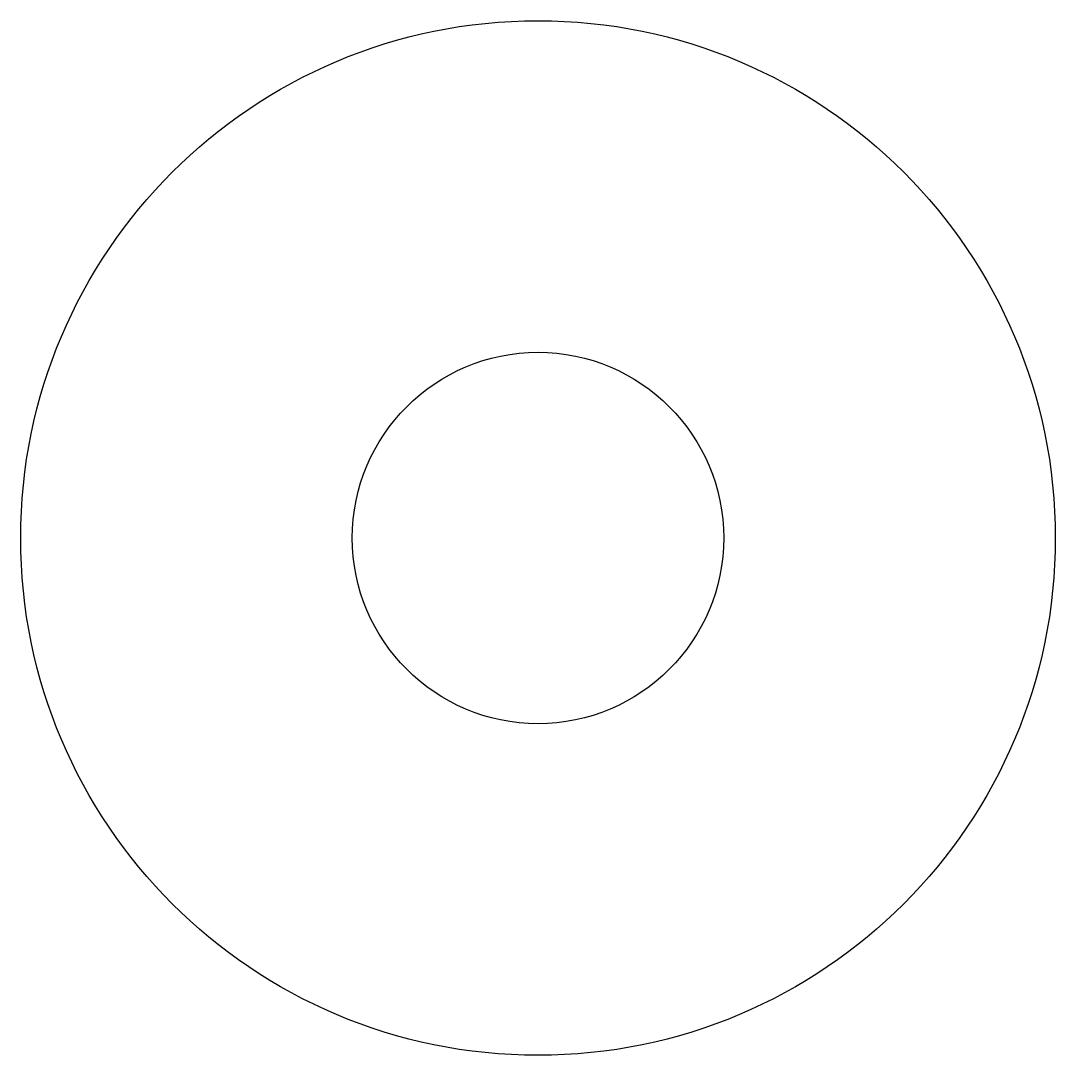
# Model space of a CAD drawing. Header units: millimetres. Extents: x -36.9 to -29.1, y -14.9 to -7.1.
import ezdxf

# ---------------------------------------------------------------- set-up
doc = ezdxf.new("R2010")
doc.units = ezdxf.units.MM
doc.layers.get('0').update_dxf_attribs({"linetype": 'CONTINUOUS'})

msp = doc.modelspace()

# ---------------------------------------------------------------- linework, layer by layer
for radius in [3.9, 1.4]:
    msp.add_circle((-33, -11), radius)

doc.saveas('drawing.dxf')
